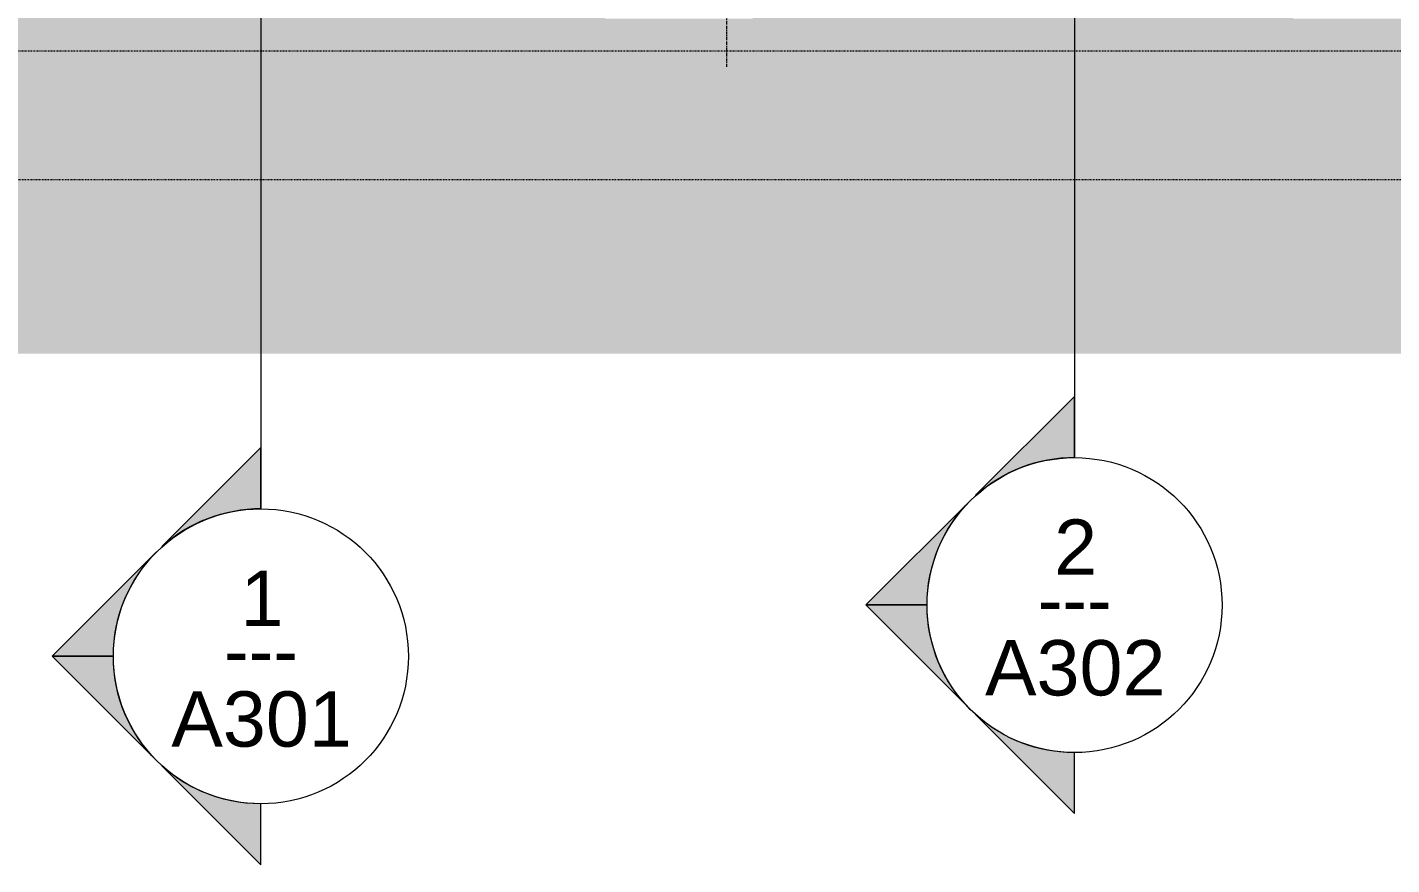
# Model space of a CAD drawing. Header units: inches. Extents: x -4168 to 1833, y -300 to 637.
# Drawn here: x -366.2 to -144.2, y -289.7 to -153.4 of the extents above; entities that cross this region are included whole.
import ezdxf

# ---------------------------------------------------------------- set-up
doc = ezdxf.new("R2010")
doc.units = ezdxf.units.IN
doc.header["$MEASUREMENT"] = 0
doc.linetypes.add('Aligning Line 1_8_', pattern=[0.25, 0.125, -0.125])
doc.linetypes.add('Grid Line 1_2_', pattern=[0.875, 0.5, -0.125, 0.125, -0.125])
for name, color, linetype, lineweight in [('0-5', 170, 'Continuous', 5), ('C-TOPO', 7, 'Continuous', 9), ('G-ANNO-SYMB', 111, 'Aligning Line 1_8_', 9), ('G-ANNO-SYMB-1', 111, 'Continuous', 9), ('S-GRID-1', 1, 'Grid Line 1_2_', 9)]:
    doc.layers.add(name, color=color, linetype=linetype, lineweight=lineweight)
doc.styles.add('Arial', font='arial.ttf', dxfattribs={"height": 9})
doc.styles.add('Century Gothic', font='ufonts.com_century-gothic.ttf', dxfattribs={"height": 9})

# ---------------------------------------------------------------- blocks, each defined once
blk = doc.blocks.new('CTR  - Topography_rvt-2-BUILDING SECTION - EAST_WEST AT RAMP - LOOKING SOUTH')
at = {"layer": 'C-TOPO'}
h = blk.add_hatch(dxfattribs=at)
h.set_pattern_fill('FP_27', color=256, style=0, pattern_type=2)
h.set_pattern_definition([(0, (-10964.796, 146.633), (24, 24), [24, -24]), (0, (-10964.796, 155.633), (24, 24), [24, -24]), (0, (-10964.796, 164.633), (24, 24), [24, -24]), (90, (-10961.796, 167.633), (-24, 24), [24, -24]), (90, (-10952.796, 167.633), (-24, 24), [24, -24]), (90, (-10943.796, 167.633), (-24, 24), [24, -24])])
h.paths.add_polyline_path([(-9907.19, -206.54), (-9895.19, -206.54), (-9895.19, -146), (-9907.19, -146), (-9907.19, -138.01), (-11426.99, -138.01), (-11426.99, -140), (-11418.99, -140), (-11418.99, -152), (-11442.99, -152), (-11442.99, -140), (-11434.99, -140), (-11434.99, -138.01), (-11538.99, -138.01), (-11538.99, -140), (-11530.99, -140), (-11530.99, -152), (-11554.99, -152), (-11554.99, -140), (-11546.99, -140), (-11546.99, -138.01), (-11826.99, -138.01), (-11826.99, -140), (-11818.99, -140), (-11818.99, -152), (-11842.99, -152), (-11842.99, -140), (-11834.99, -140), (-11834.99, -138.01), (-12071.19, -138.01), (-12071.19, -146), (-12083.19, -146), (-12083.19, -206.54), (-10050.66, -206.54)], flags=0)
blk = doc.blocks.new('Section - Section Head - Filled-22785-BUILDING SECTION - EAST_WEST AT RAMP - LOOKING SOUTH')
at = {"layer": 'G-ANNO-SYMB-1'}
h = blk.add_hatch(color=256, dxfattribs=at)
edge = h.paths.add_edge_path(flags=0)
edge.add_line((-10162.08, -248), (-10178.19, -231.9))
edge.add_line((-10178.19, -231.9), (-10178.19, -241.81))
edge.add_arc((-10178.19, -265.84), 24.03, 47.9216, 90, ccw=False)
h = blk.add_hatch(color=256, dxfattribs=at)
edge = h.paths.add_edge_path(flags=0)
edge.add_arc((-10178.19, -265.84), 24, 0, 45, ccw=False)
edge.add_line((-10154.19, -265.84), (-10144.25, -265.84))
edge.add_line((-10144.25, -265.84), (-10161.22, -248.87))
h = blk.add_hatch(color=256, dxfattribs=at)
edge = h.paths.add_edge_path(flags=0)
edge.add_line((-10161.22, -282.81), (-10144.25, -265.84))
edge.add_line((-10144.25, -265.84), (-10154.19, -265.84))
edge.add_arc((-10178.19, -265.84), 24, 315, 360, ccw=False)
h = blk.add_hatch(color=256, dxfattribs=at)
edge = h.paths.add_edge_path(flags=0)
edge.add_arc((-10178.19, -265.84), 24.03, 270, 312.0784, ccw=False)
edge.add_line((-10178.19, -289.87), (-10178.19, -299.78))
edge.add_line((-10178.19, -299.78), (-10162.08, -283.68))
for p, q in [((-10178.19, -241.81), (-10178.19, -231.9)), ((-10178.19, -231.9), (-10162.08, -248)), ((-10161.22, -248.87), (-10144.25, -265.84)), ((-10144.25, -265.84), (-10161.22, -282.81)), ((-10154.19, -265.84), (-10144.25, -265.84)), ((-10144.25, -265.84), (-10154.19, -265.84)), ((-10162.08, -283.68), (-10178.19, -299.78)), ((-10178.19, -299.78), (-10178.19, -289.87))]:
    blk.add_line(p, q, dxfattribs=at)
for centre, radius, start, end in [((-10178.19, -265.87), 24, 90, 270), ((-10178.19, -265.84), 24.03, 47.9216, 90), ((-10178.19, -265.87), 24, 270, 90), ((-10178.19, -265.84), 24, 360, 45), ((-10178.19, -265.84), 24, 315, 360), ((-10178.19, -265.84), 24.03, 270, 312.0784)]:
    blk.add_arc(centre, radius, start, end, dxfattribs=at)

msp = doc.modelspace()

# ---------------------------------------------------------------- linework, layer by layer
at = {"layer": 'G-ANNO-SYMB'}
for p, q in [((1576.5527, -157.3105), (-1178.9656, -157.3105)), ((1576.5784, -178.2392), (-1178.9656, -178.2392))]:
    msp.add_line(p, q, dxfattribs=at)
at = {"layer": 'G-ANNO-SYMB-1'}
for p, q in [((-195.8026, 579.1806), (-195.8026, -223.4132)), ((-328.1964, 526.9531), (-328.1964, -231.7467))]:
    msp.add_line(p, q, dxfattribs=at)
at = {"layer": 'S-GRID-1'}
msp.add_line((-252.3964, -159.8356), (-252.3964, 470.5), dxfattribs=at)

# ---------------------------------------------------------------- block references
at = {"layer": '0-5'}
msp.add_blockref('CTR  - Topography_rvt-2-BUILDING SECTION - EAST_WEST AT RAMP - LOOKING SOUTH', (11282.793, 0), dxfattribs=at)
at = {"layer": 'G-ANNO-SYMB-1', "extrusion": (0, 0, -1)}
for p in [(10373.992, 18.4255), (10506.3858, 10.092)]:
    msp.add_blockref('Section - Section Head - Filled-22785-BUILDING SECTION - EAST_WEST AT RAMP - LOOKING SOUTH', p, dxfattribs=at)

# ---------------------------------------------------------------- texts
at = {"layer": 'G-ANNO-SYMB-1', "char_height": 9, "attachment_point": 1}
for s, insert, width, style in [('2', (-199.1236, -233.5045), 8.484, 'Arial'), ('1', (-331.5174, -241.838), 8.484, 'Arial'), ('---', (-201.7749, -242.0112), 15.453, 'Century Gothic'), ('A302', (-210.3677, -253.1408), 35.754, 'Arial'), ('---', (-334.1687, -250.3447), 15.453, 'Century Gothic'), ('A301', (-342.7615, -261.4743), 35.754, 'Arial')]:
    msp.add_mtext(s, dxfattribs=dict(at, insert=insert, width=width, style=style))

doc.saveas('drawing.dxf')
